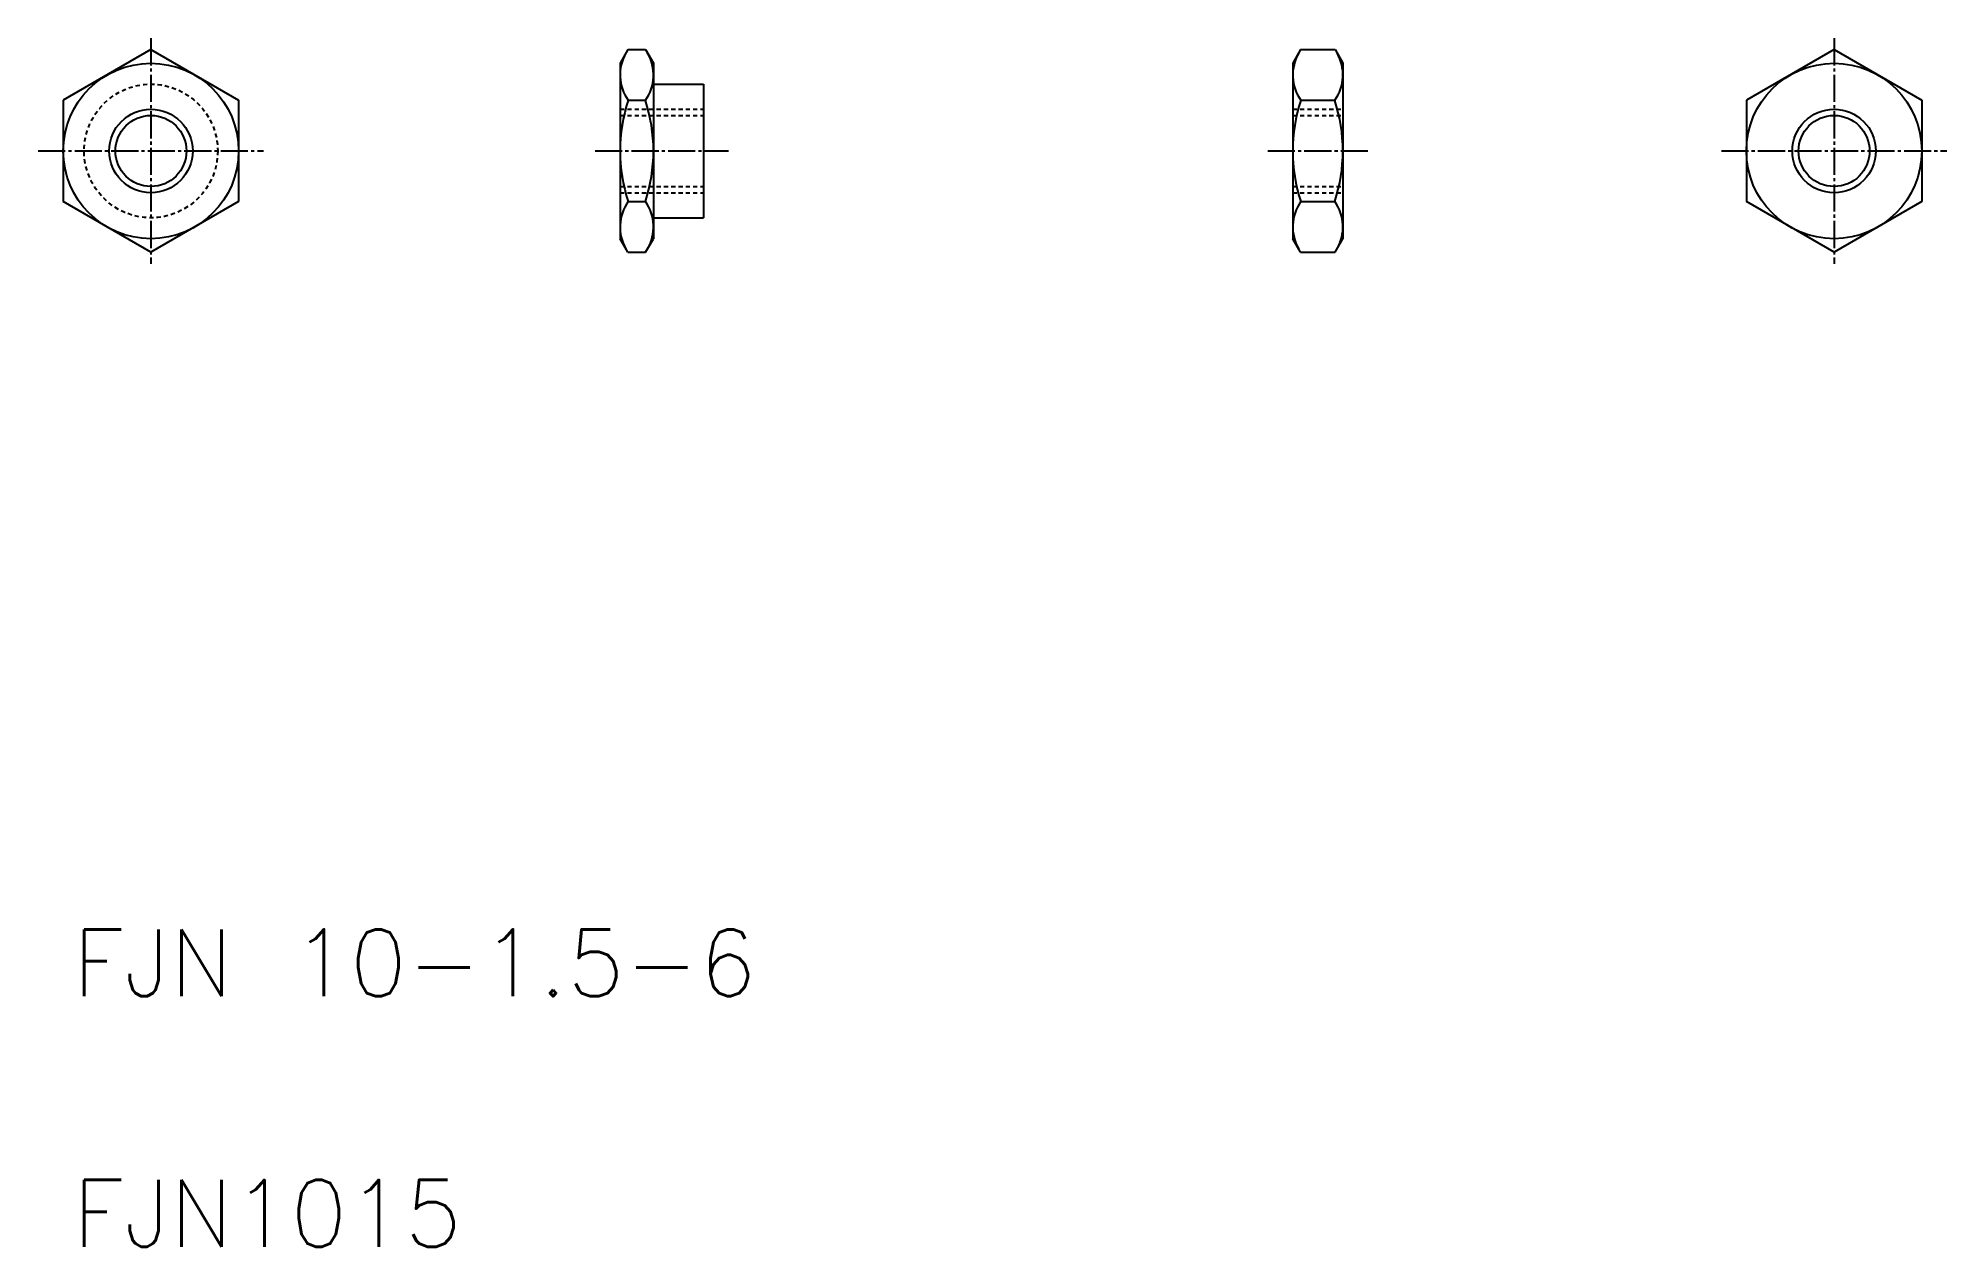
# Model space of a CAD drawing. Extents: x 181 to 410, y 65 to 210.
import ezdxf

# ---------------------------------------------------------------- set-up
doc = ezdxf.new("R2010")
doc.units = 0
doc.header["$LTSCALE"] = 0.25
doc.linetypes.add('CENTER', pattern=[17.5, 13, -1.5, 1.5, -1.5])
doc.linetypes.add('DASHED', pattern=[3.5, 2, -1.5])
doc.layers.get('0').update_dxf_attribs({"linetype": 'CONTINUOUS'})
doc.layers.add('CENTER', color=1, linetype='CENTER')
doc.styles.get("Standard").update_dxf_attribs({"font": 'txt.shx'})

msp = doc.modelspace()

# ---------------------------------------------------------------- linework, layer by layer
for p, q in [((194.62, 208.65), (184.12, 202.59)), ((194.62, 208.65), (205.12, 202.59)), ((251.74, 208.65), (250.8, 207.02)), ((251.74, 208.65), (253.86, 208.65)), ((253.86, 208.65), (254.8, 207.02)), ((332.3, 208.65), (331.36, 207.02)), ((332.3, 208.65), (336.42, 208.65)), ((336.42, 208.65), (337.36, 207.02)), ((396.18, 208.65), (385.68, 202.59)), ((396.18, 208.65), (406.68, 202.59)), ((191.99, 207.13), (191.99, 207.13)), ((250.8, 207.02), (250.8, 186.02)), ((254.8, 207.02), (254.8, 186.02)), ((331.36, 207.02), (331.36, 186.02)), ((337.36, 207.02), (337.36, 186.02)), ((393.56, 207.13), (393.56, 207.13)), ((189.37, 205.62), (189.37, 205.62)), ((254.8, 204.52), (260.8, 204.52)), ((260.8, 204.52), (260.8, 188.52)), ((390.93, 205.62), (390.93, 205.62)), ((184.12, 202.59), (184.12, 190.46)), ((205.12, 202.59), (205.12, 190.46)), ((251.77, 202.59), (253.84, 202.59)), ((332.32, 202.59), (336.4, 202.59)), ((385.68, 202.59), (385.68, 190.46)), ((406.68, 202.59), (406.68, 190.46)), ((194.62, 184.4), (184.12, 190.46)), ((205.12, 190.46), (194.62, 184.4)), ((251.77, 190.46), (253.84, 190.46)), ((332.32, 190.46), (336.4, 190.46)), ((396.18, 184.4), (385.68, 190.46)), ((406.68, 190.46), (396.18, 184.4)), ((254.8, 188.52), (260.8, 188.52)), ((251.74, 184.4), (250.8, 186.02)), ((253.86, 184.4), (254.8, 186.02)), ((332.3, 184.4), (331.36, 186.02)), ((336.42, 184.4), (337.36, 186.02)), ((251.74, 184.4), (253.86, 184.4)), ((332.3, 184.4), (336.42, 184.4))]:
    msp.add_line(p, q)
at = {"color": 3, "linetype": 'DASHED'}
for p, q in [((250.8, 201.52), (260.8, 201.52)), ((331.36, 201.52), (337.36, 201.52)), ((250.8, 200.77), (260.8, 200.77)), ((331.36, 200.77), (337.36, 200.77)), ((250.8, 192.27), (260.8, 192.27)), ((331.36, 192.27), (337.36, 192.27)), ((250.8, 191.52), (260.8, 191.52)), ((331.36, 191.52), (337.36, 191.52))]:
    msp.add_line(p, q, dxfattribs=at)
for centre, radius in [((194.62, 196.52), 10.5), ((396.18, 196.52), 10.5), ((194.62, 196.52), 4.25), ((396.18, 196.52), 4.25)]:
    msp.add_circle(centre, radius)
msp.add_circle((194.62, 196.52), 8, dxfattribs=at)
at = {"color": 3}
for centre in [(194.62, 196.52), (396.18, 196.52)]:
    msp.add_circle(centre, 5, dxfattribs=at)
for centre, radius, start, end in [((256.05, 205.62), 5.25, 150, 215.2644), ((249.55, 205.62), 5.25, 324.7356, 30), ((336.61, 205.62), 5.25, 150, 215.2644), ((332.11, 205.62), 5.25, 324.7356, 30), ((270.36, 196.52), 19.55, 161.9403, 198.0597), ((235.25, 196.52), 19.55, 341.9403, 18.0597), ((350.91, 196.52), 19.55, 161.9403, 198.0597), ((317.8, 196.52), 19.55, 341.9403, 18.0597), ((256.05, 187.43), 5.25, 144.7356, 210), ((249.55, 187.43), 5.25, 330, 35.2644), ((336.61, 187.43), 5.25, 144.7356, 210), ((332.11, 187.43), 5.25, 330, 35.2644)]:
    msp.add_arc(centre, radius, start, end)
at = {"layer": 'CENTER', "color": 1, "linetype": 'CENTER'}
for p, q in [((194.62, 210.02), (194.62, 183.02)), ((396.18, 210.02), (396.18, 183.02)), ((181.12, 196.52), (208.12, 196.52)), ((247.8, 196.52), (263.8, 196.52)), ((328.36, 196.52), (340.52, 196.52)), ((382.68, 196.52), (409.68, 196.52))]:
    msp.add_line(p, q, dxfattribs=at)

# ---------------------------------------------------------------- texts
for s, p in [('FJN 10-1.5-6', (185.24, 95.32)), ('FJN1015', (185.24, 65.32))]:
    msp.add_text(s, height=8).set_placement(p)

doc.saveas('drawing.dxf')
